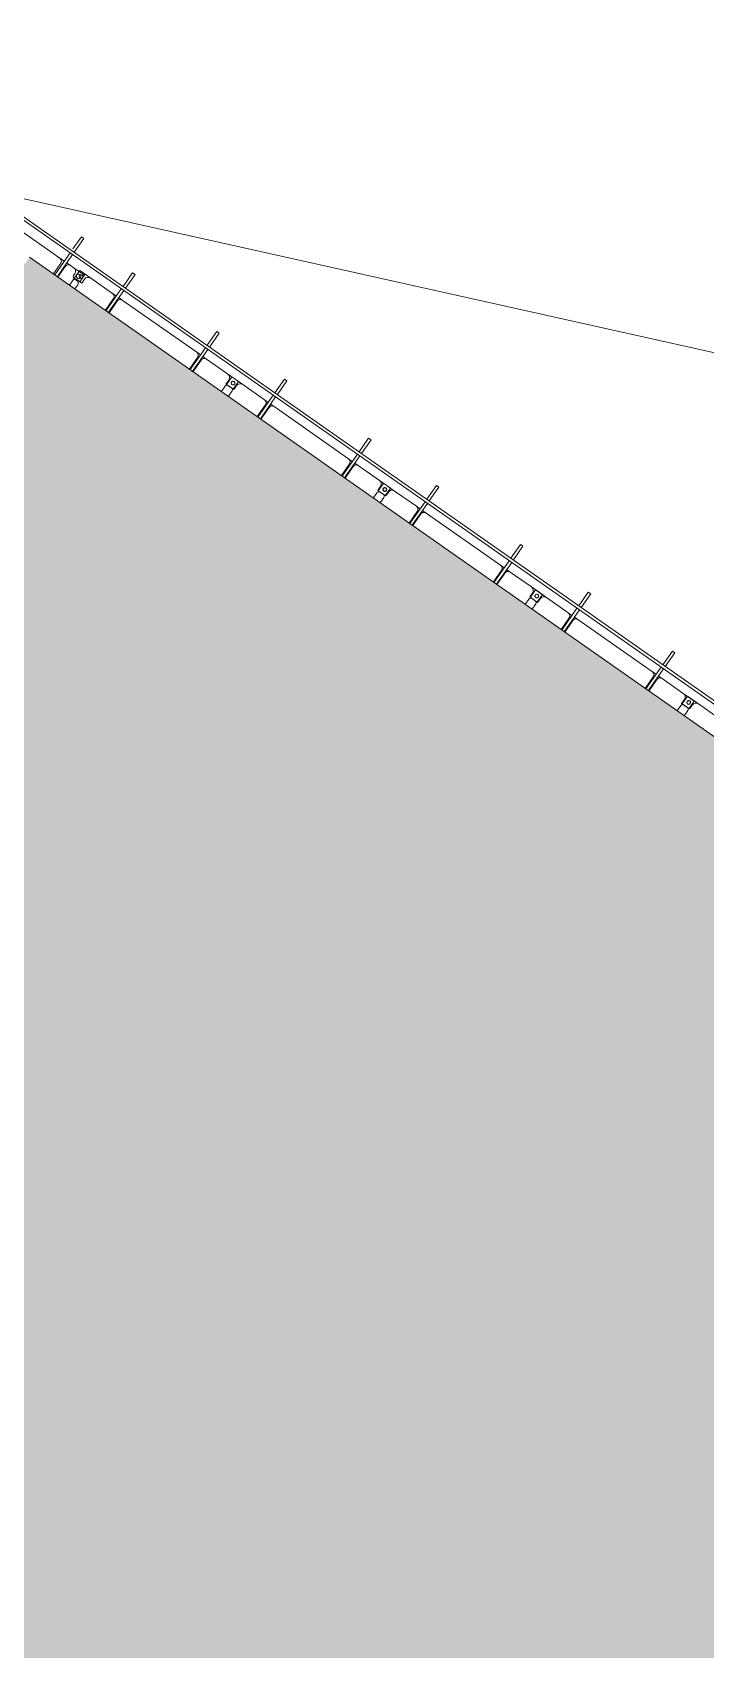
# Model space of a CAD drawing. Header units: millimetres. Extents: x -861324 to 439029, y -308065 to 694685.
# Drawn here: x -448853 to -439738, y 256241 to 278109 of the extents above; entities that cross this region are included whole.
import ezdxf

# ---------------------------------------------------------------- set-up
doc = ezdxf.new("R2010")
doc.units = ezdxf.units.MM
for name, color, linetype, lineweight in [('A-DETL-GENF', 92, 'Continuous', 9), ('A-DETL-THIN', 151, 'Continuous', 9), ('A-GENM', 13, 'Continuous', 9), ('C-TOPO-MINR', 7, 'Continuous', 9), ('S-BEAM', 12, 'Continuous', 9)]:
    doc.layers.add(name, color=color, linetype=linetype, lineweight=lineweight)

# ---------------------------------------------------------------- blocks, each defined once
blk = doc.blocks.new('Dầm C52 - Dầm C52-19796-BỐ TRÍ BÈ PIN HỒ BẢN MÒNG')
at = {"layer": 'S-BEAM', "color": 7}
for p, q in [((38987, 20), (39347, 20)), ((39387, 20), (39613, 20)), ((39613, 20), (39613, -20)), ((39347, -20), (38987, -20)), ((39613, -20), (39387, -20))]:
    blk.add_line(p, q, dxfattribs=at)
blk = doc.blocks.new('Dầm C52 - Dầm C52-V198-BỐ TRÍ BÈ PIN HỒ BẢN MÒNG')
at = {"layer": 'S-BEAM', "color": 7}
for p, q in [((38987, 20), (39347, 20)), ((39387, 20), (39613, 20)), ((39613, 20), (39613, -20)), ((39347, -20), (38987, -20)), ((39613, -20), (39387, -20))]:
    blk.add_line(p, q, dxfattribs=at)
blk = doc.blocks.new('Dai phao do pin - DẢI PHAO ĐỠ PIN-V211-BỐ TRÍ BÈ PIN HỒ BẢN MÒNG')
at = {"layer": 'A-GENM', "color": 7}
for p, q in [((58920, -182), (58920, -118)), ((58920, -118), (59012, -118)), ((58928, 0), (58928, -88)), ((58958, -118), (59050, -118)), ((59042, -88), (59042, 0)), ((59050, -118), (59050, -182)), ((59510, -192), (59510, 0)), ((59570, 0), (59570, -192)), ((60900, -192), (60900, 0)), ((60960, 0), (60960, -192)), ((61430, -182), (61430, -118)), ((61430, -118), (61522, -118)), ((61438, 0), (61438, -88)), ((61468, -118), (61560, -118)), ((61552, -88), (61552, 0)), ((61560, -118), (61560, -182)), ((62020, -192), (62020, 0)), ((62080, 0), (62080, -192)), ((63410, -192), (63410, 0)), ((63470, 0), (63470, -192)), ((63940, -182), (63940, -118)), ((63940, -118), (64032, -118)), ((63948, 0), (63948, -88)), ((63978, -118), (64070, -118)), ((64062, -88), (64062, 0)), ((64070, -118), (64070, -182)), ((64530, -192), (64530, 0)), ((64590, 0), (64590, -192)), ((65920, -192), (65920, 0)), ((65980, 0), (65980, -192)), ((66450, -182), (66450, -118)), ((66450, -118), (66542, -118)), ((66458, 0), (66458, -88)), ((66488, -118), (66580, -118)), ((66572, -88), (66572, 0)), ((66580, -118), (66580, -182)), ((67040, -192), (67040, 0)), ((67100, 0), (67100, -192)), ((68430, -192), (68430, 0)), ((68490, 0), (68490, -192)), ((68960, -182), (68960, -118)), ((68960, -118), (69052, -118)), ((69082, -88), (69082, 0)), ((58500, -242), (58860, -242)), ((59110, -242), (59460, -242)), ((59519, -242), (59460, -242)), ((59620, -242), (59559, -242)), ((59620, -242), (60850, -242)), ((60909, -242), (60850, -242)), ((61010, -242), (60949, -242)), ((61010, -242), (61370, -242)), ((61620, -242), (61970, -242)), ((62029, -242), (61970, -242)), ((62130, -242), (62074, -242)), ((62130, -242), (63360, -242)), ((63419, -242), (63360, -242)), ((63520, -242), (63459, -242)), ((63520, -242), (63880, -242)), ((64130, -242), (64480, -242)), ((64539, -242), (64480, -242)), ((64640, -242), (64579, -242)), ((64640, -242), (65870, -242)), ((65929, -242), (65870, -242)), ((66030, -242), (65969, -242)), ((66030, -242), (66390, -242)), ((66640, -242), (66990, -242)), ((67049, -242), (66990, -242)), ((67150, -242), (67089, -242)), ((67150, -242), (68380, -242)), ((68439, -242), (68380, -242)), ((68540, -242), (68479, -242)), ((68540, -242), (68900, -242))]:
    blk.add_line(p, q, dxfattribs=at)
at = {"layer": 'A-GENM', "color": 9}
for p, q in [((59012, -118), (58920, -118)), ((58920, -118), (58920, -182)), ((59012, -118), (58920, -118)), ((58920, -118), (59012, -118)), ((58920, -118), (58920, -182)), ((58920, -182), (58920, -118)), ((58928, -242), (58928, -116)), ((58928, -116), (58928, -242)), ((59050, -118), (58958, -118)), ((59050, -118), (58958, -118)), ((58958, -118), (59050, -118)), ((59042, -116), (59042, -242)), ((59042, -242), (59042, -116)), ((59050, -182), (59050, -118)), ((59050, -182), (59050, -118)), ((59050, -118), (59050, -182)), ((61522, -118), (61430, -118)), ((61430, -118), (61430, -182)), ((61522, -118), (61430, -118)), ((61430, -118), (61522, -118)), ((61430, -118), (61430, -182)), ((61430, -182), (61430, -118)), ((61438, -242), (61438, -116)), ((61438, -116), (61438, -242)), ((61560, -118), (61468, -118)), ((61560, -118), (61468, -118)), ((61468, -118), (61560, -118)), ((61552, -116), (61552, -242)), ((61552, -242), (61552, -116)), ((61560, -182), (61560, -118)), ((61560, -182), (61560, -118)), ((61560, -118), (61560, -182)), ((64032, -118), (63940, -118)), ((63940, -118), (63940, -182)), ((64032, -118), (63940, -118)), ((63940, -118), (64032, -118)), ((63940, -118), (63940, -182)), ((63940, -182), (63940, -118)), ((63948, -242), (63948, -116)), ((63948, -116), (63948, -242)), ((64070, -118), (63978, -118)), ((64070, -118), (63978, -118)), ((63978, -118), (64070, -118)), ((64062, -116), (64062, -242)), ((64062, -242), (64062, -116)), ((64070, -182), (64070, -118)), ((64070, -182), (64070, -118)), ((64070, -118), (64070, -182)), ((66542, -118), (66450, -118)), ((66450, -118), (66450, -182)), ((66542, -118), (66450, -118)), ((66450, -118), (66542, -118)), ((66450, -118), (66450, -182)), ((66450, -182), (66450, -118)), ((66458, -242), (66458, -116)), ((66458, -116), (66458, -242)), ((66580, -118), (66488, -118)), ((66580, -118), (66488, -118)), ((66488, -118), (66580, -118)), ((66572, -116), (66572, -242)), ((66572, -242), (66572, -116)), ((66580, -182), (66580, -118)), ((66580, -182), (66580, -118)), ((66580, -118), (66580, -182)), ((69052, -118), (68960, -118)), ((68960, -118), (68960, -182)), ((69052, -118), (68960, -118)), ((68960, -118), (69052, -118)), ((68960, -118), (68960, -182)), ((68960, -182), (68960, -118)), ((69082, -88), (69082, -242)), ((69082, -242), (69082, -88)), ((59042, -242), (58860, -242)), ((58860, -242), (59042, -242)), ((59110, -242), (58928, -242)), ((58928, -242), (59110, -242)), ((59519, -242), (59460, -242)), ((59620, -242), (59559, -242)), ((60909, -242), (60850, -242)), ((61010, -242), (60949, -242)), ((61552, -242), (61370, -242)), ((61370, -242), (61552, -242)), ((61620, -242), (61438, -242)), ((61438, -242), (61620, -242)), ((62029, -242), (61970, -242)), ((62130, -242), (62074, -242)), ((63419, -242), (63360, -242)), ((63520, -242), (63459, -242)), ((64062, -242), (63880, -242)), ((63880, -242), (64062, -242)), ((64130, -242), (63948, -242)), ((63948, -242), (64130, -242)), ((64539, -242), (64480, -242)), ((64640, -242), (64579, -242)), ((65929, -242), (65870, -242)), ((66030, -242), (65969, -242)), ((66572, -242), (66390, -242)), ((66390, -242), (66572, -242)), ((66640, -242), (66458, -242)), ((66458, -242), (66640, -242)), ((67049, -242), (66990, -242)), ((67150, -242), (67089, -242)), ((68439, -242), (68380, -242)), ((68540, -242), (68479, -242)), ((69082, -242), (68900, -242)), ((68900, -242), (69082, -242))]:
    blk.add_line(p, q, dxfattribs=at)
at = {"layer": 'A-GENM', "color": 7}
for centre, radius, start, end in [((58860, -182), 60, 270, 360), ((58958, -88), 30, 180, 270), ((59012, -88), 30, 270, 0), ((59110, -182), 60, 180, 270), ((59460, -192), 50, 270, 0), ((59460, -192), 50, 270, 345), ((59620, -192), 50, 180, 270), ((59620, -192), 50, 180, 255), ((60850, -192), 50, 270, 0), ((60850, -192), 50, 270, 345), ((61010, -192), 50, 180, 270), ((61010, -192), 50, 180, 255), ((61370, -182), 60, 270, 360), ((61468, -88), 30, 180, 270), ((61522, -88), 30, 270, 0), ((61620, -182), 60, 180, 270), ((61970, -192), 50, 270, 0), ((61970, -192), 50, 270, 345), ((62130, -192), 50, 180, 270), ((62130, -192), 50, 180, 255), ((63360, -192), 50, 270, 0), ((63360, -192), 50, 270, 345), ((63520, -192), 50, 180, 270), ((63520, -192), 50, 180, 255), ((63880, -182), 60, 270, 360), ((63978, -88), 30, 180, 270), ((64032, -88), 30, 270, 0), ((64130, -182), 60, 180, 270), ((64480, -192), 50, 270, 0), ((64480, -192), 50, 270, 345), ((64640, -192), 50, 180, 270), ((64640, -192), 50, 180, 255), ((65870, -192), 50, 270, 0), ((65870, -192), 50, 270, 345), ((66030, -192), 50, 180, 270), ((66030, -192), 50, 180, 255), ((66390, -182), 60, 270, 360), ((66488, -88), 30, 180, 270), ((66542, -88), 30, 270, 0), ((66640, -182), 60, 180, 270), ((66990, -192), 50, 270, 0), ((66990, -192), 50, 270, 345), ((67150, -192), 50, 180, 270), ((67150, -192), 50, 180, 255), ((68380, -192), 50, 270, 0), ((68380, -192), 50, 270, 345), ((68540, -192), 50, 180, 270), ((68540, -192), 50, 180, 255), ((68900, -182), 60, 270, 360), ((69052, -88), 30, 270, 0)]:
    blk.add_arc(centre, radius, start, end, dxfattribs=at)
at = {"layer": 'A-GENM', "color": 9}
for centre, radius, start, end in [((58860, -182), 60, 270, 0), ((58860, -182), 60, 270, 0), ((58860, -182), 60, 270, 360), ((58979, -183), 25, 0, 180), ((58979, -183), 25, 360, 180), ((58979, -183), 25, 180, 0), ((58979, -183), 25, 180, 360), ((58981, -183), 25, 0, 180), ((58981, -183), 25, 0, 180), ((58981, -183), 25, 180, 360), ((58981, -183), 25, 180, 360), ((59110, -182), 60, 180, 270), ((59110, -182), 60, 180, 270), ((59110, -182), 60, 180, 270), ((61370, -182), 60, 270, 360), ((61370, -182), 60, 270, 360), ((61370, -182), 60, 270, 360), ((61489, -183), 25, 0, 180), ((61489, -183), 25, 360, 180), ((61489, -183), 25, 180, 0), ((61489, -183), 25, 180, 360), ((61491, -183), 25, 0, 180), ((61491, -183), 25, 0, 180), ((61491, -183), 25, 180, 360), ((61491, -183), 25, 180, 360), ((61620, -182), 60, 180, 270), ((61620, -182), 60, 180, 270), ((61620, -182), 60, 180, 270), ((63880, -182), 60, 270, 360), ((63880, -182), 60, 270, 360), ((63880, -182), 60, 270, 360), ((63999, -183), 25, 0, 180), ((63999, -183), 25, 360, 180), ((63999, -183), 25, 180, 0), ((63999, -183), 25, 180, 360), ((64001, -183), 25, 360, 180), ((64001, -183), 25, 0, 180), ((64001, -183), 25, 180, 360), ((64001, -183), 25, 180, 360), ((64130, -182), 60, 180, 270), ((64130, -182), 60, 180, 270), ((64130, -182), 60, 180, 270), ((66390, -182), 60, 270, 0), ((66390, -182), 60, 270, 0), ((66390, -182), 60, 270, 360), ((66509, -183), 25, 0, 180), ((66509, -183), 25, 360, 180), ((66509, -183), 25, 180, 0), ((66509, -183), 25, 180, 360), ((66511, -183), 25, 0, 180), ((66511, -183), 25, 0, 180), ((66511, -183), 25, 180, 360), ((66511, -183), 25, 180, 360), ((66640, -182), 60, 180, 270), ((66640, -182), 60, 180, 270), ((66640, -182), 60, 180, 270), ((68900, -182), 60, 270, 0), ((68900, -182), 60, 270, 0), ((68900, -182), 60, 270, 360), ((69019, -183), 25, 0, 180), ((69019, -183), 25, 360, 180), ((69019, -183), 25, 180, 0), ((69019, -183), 25, 180, 360), ((69052, -88), 30, 270, 0), ((69052, -88), 30, 270, 0), ((69052, -88), 30, 270, 0)]:
    blk.add_arc(centre, radius, start, end, dxfattribs=at)
blk = doc.blocks.new('Dai phaodi lai - DẢI PHAO ĐI LẠI-19048-BỐ TRÍ BÈ PIN HỒ BẢN MÒNG')
at = {"layer": 'A-GENM', "color": 7}
for p, q in [((-223, 748), (-110, 748)), ((-223, 579), (-223, 748)), ((-223, 748), (-223, 579)), ((-110, 748), (-223, 748)), ((-105, 710), (-105, 671)), ((0, 748), (-67, 748)), ((-223, 579), (-223, 517)), ((-223, 458), (-223, 517)), ((-136, 629), (-173, 629)), ((-136, 629), (-173, 629)), ((-173, 629), (-136, 629)), ((-173, 467), (0, 467)), ((-223, 343), (-223, 418)), ((-223, 343), (-223, -348)), ((0, 393), (-173, 393))]:
    blk.add_line(p, q, dxfattribs=at)
at = {"layer": 'A-GENM', "color": 9}
for p, q in [((-223, 458), (-223, 579)), ((-173, 629), (-136, 629)), ((-223, 343), (-223, 418))]:
    blk.add_line(p, q, dxfattribs=at)
at = {"layer": 'A-GENM', "color": 7}
for centre, radius, start, end in [((-168, 693), 30, 90, 270), ((-168, 693), 30, 90, 270), ((-168, 693), 30, 270, 90), ((-168, 693), 30, 270, 90), ((-145, 668), 40, 283.1885, 3.5081), ((-145, 668), 40, 283.1885, 3.5081), ((-145, 668), 40, 283.1885, 3.5081), ((-67, 710), 38, 90, 180), ((-173, 579), 50, 90, 180), ((-173, 579), 50, 90, 180), ((-173, 579), 50, 90, 180), ((-173, 517), 50, 180, 270), ((-173, 517), 50, 180, 255), ((-173, 343), 50, 90, 180), ((-173, 343), 50, 90, 165)]:
    blk.add_arc(centre, radius, start, end, dxfattribs=at)
at = {"layer": 'A-GENM', "color": 9}
for centre, radius, start, end in [((-145, 668), 40, 283.1885, 3.5081), ((-173, 579), 50, 90, 180)]:
    blk.add_arc(centre, radius, start, end, dxfattribs=at)
blk = doc.blocks.new('Dầm C52 - Dầm C52-V212-BỐ TRÍ BÈ PIN HỒ BẢN MÒNG')
at = {"layer": 'S-BEAM', "color": 7}
for p, q in [((38987, 20), (39347, 20)), ((39412, 20), (39613, 20)), ((39613, 20), (39613, -20)), ((39347, -20), (38987, -20)), ((39613, -20), (39387, -20))]:
    blk.add_line(p, q, dxfattribs=at)
blk = doc.blocks.new('Dầm C52 - Hộp 40x60-V214-BỐ TRÍ BÈ PIN HỒ BẢN MÒNG')
at = {"layer": 'S-BEAM', "color": 7}
for p, q in [((-145891, 20), (145891, 20)), ((145891, -20), (-145891, -20))]:
    blk.add_line(p, q, dxfattribs=at)
blk = doc.blocks.new('HOBANMONG_BEPIN 6_rvt-1-BỐ TRÍ BÈ PIN HỒ BẢN MÒNG')
at = {"layer": 'A-GENM', "lineweight": 9}
for name, p, rotation in [('Dai phaodi lai - DẢI PHAO ĐI LẠI-19048-BỐ TRÍ BÈ PIN HỒ BẢN MÒNG', (-448889, 275071), 234.9999999999997), ('Dai phao do pin - DẢI PHAO ĐỠ PIN-V211-BỐ TRÍ BÈ PIN HỒ BẢN MÒNG', (-391760, 235069), 144.9999999999997)]:
    blk.add_blockref(name, p, dxfattribs=dict(at, rotation=rotation))
at = {"layer": 'S-BEAM', "lineweight": 9}
for name, p, rotation in [('Dầm C52 - Hộp 40x60-V214-BỐ TRÍ BÈ PIN HỒ BẢN MÒNG', (-329777, 192132), 324.9999999999993), ('Dầm C52 - Dầm C52-V212-BỐ TRÍ BÈ PIN HỒ BẢN MÒNG', (-470892, 242884), 55.00000000000035), ('Dầm C52 - Dầm C52-19796-BỐ TRÍ BÈ PIN HỒ BẢN MÒNG', (-470200, 242399), 55.00000000000035), ('Dầm C52 - Dầm C52-19796-BỐ TRÍ BÈ PIN HỒ BẢN MÒNG', (-469062, 241602), 55.00000000000035), ('Dầm C52 - Dầm C52-V198-BỐ TRÍ BÈ PIN HỒ BẢN MÒNG', (-468144, 240960), 55.00000000000035), ('Dầm C52 - Dầm C52-19796-BỐ TRÍ BÈ PIN HỒ BẢN MÒNG', (-467005, 240162), 55.00000000000035), ('Dầm C52 - Dầm C52-19796-BỐ TRÍ BÈ PIN HỒ BẢN MÒNG', (-466088, 239520), 55.00000000000035), ('Dầm C52 - Dầm C52-19796-BỐ TRÍ BÈ PIN HỒ BẢN MÒNG', (-464949, 238723), 55.00000000000035), ('Dầm C52 - Dầm C52-19796-BỐ TRÍ BÈ PIN HỒ BẢN MÒNG', (-464032, 238080), 55.00000000000035), ('Dầm C52 - Dầm C52-19796-BỐ TRÍ BÈ PIN HỒ BẢN MÒNG', (-462893, 237283), 55.00000000000035)]:
    blk.add_blockref(name, p, dxfattribs=dict(at, rotation=rotation))

msp = doc.modelspace()

# ---------------------------------------------------------------- hatches: boundary and pattern name
at = {"layer": 'A-DETL-GENF'}
msp.add_hatch(color=8, dxfattribs=at).paths.add_polyline_path([(-248957, 54506), (-211101, 108570), (-448889, 275071), (-493590, 211231), (-314845, 86073), (-308000, 95848), (-250260, 55418)])

# ---------------------------------------------------------------- linework, layer by layer
at = {"layer": 'A-DETL-THIN'}
msp.add_line((-211101, 108570), (-448889, 275071), dxfattribs=at)
at = {"layer": 'C-TOPO-MINR'}
for p, q in [((-448843, 275829), (-459139, 278109)), ((-438659, 273563), (-448843, 275829))]:
    msp.add_line(p, q, dxfattribs=at)

# ---------------------------------------------------------------- block references
at = {"lineweight": 5}
msp.add_blockref('HOBANMONG_BEPIN 6_rvt-1-BỐ TRÍ BÈ PIN HỒ BẢN MÒNG', (0, 0), dxfattribs=at)

doc.saveas('drawing.dxf')
